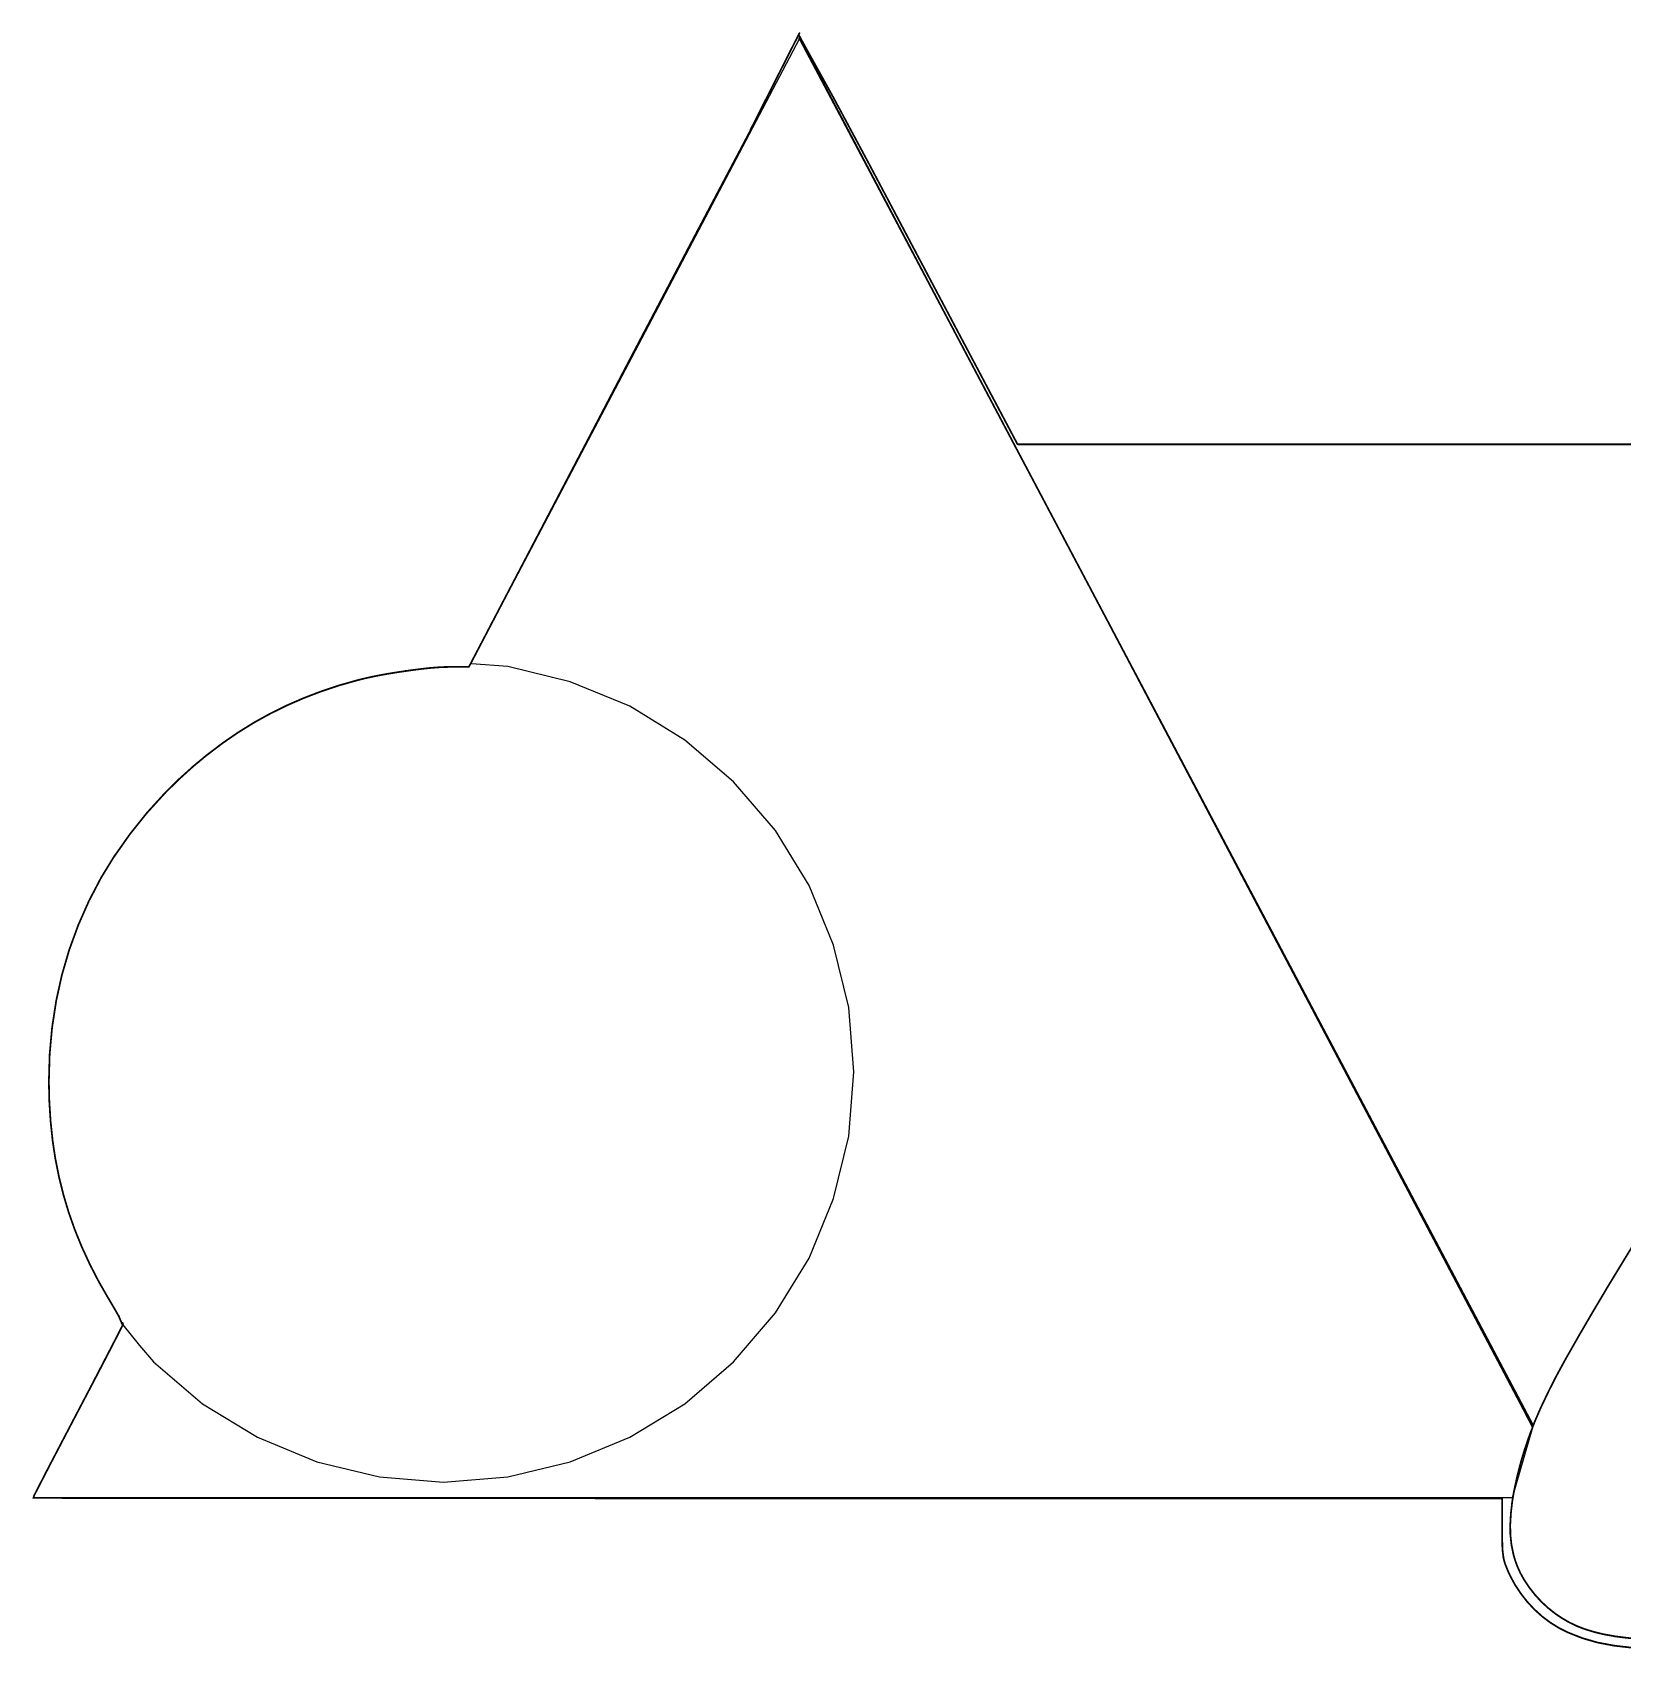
# Model space of a CAD drawing. Header units: millimetres. Extents: x -570 to 1662, y -720 to 838.
# Drawn here: x 777.84 to 789.35, y 796.03 to 807.74 of the extents above; entities that cross this region are included whole.
import ezdxf

# ---------------------------------------------------------------- set-up
doc = ezdxf.new("R2010")
doc.units = ezdxf.units.MM
doc.layers.add('TopOverlay', color=2, linetype='Continuous')

msp = doc.modelspace()

# ---------------------------------------------------------------- linework, layer by layer
at = {"layer": 'TopOverlay'}
for p, q in [((781.014, 803.181), (783.394, 807.701)), ((783.394, 807.701), (788.629, 797.777)), ((781.016, 803.174), (781.014, 803.181)), ((781.279, 803.154), (781.016, 803.174)), ((781.016, 803.174), (781.016, 803.174)), ((781.732, 803.045), (781.279, 803.154)), ((782.163, 802.867), (781.732, 803.045)), ((782.56, 802.623), (782.163, 802.867)), ((782.914, 802.321), (782.56, 802.623)), ((783.217, 801.967), (782.914, 802.321)), ((783.46, 801.569), (783.217, 801.967)), ((783.638, 801.139), (783.46, 801.569)), ((783.747, 800.686), (783.638, 801.139)), ((783.784, 800.222), (783.747, 800.686)), ((783.747, 799.757), (783.784, 800.222)), ((783.638, 799.304), (783.747, 799.757)), ((783.46, 798.874), (783.638, 799.304)), ((783.217, 798.477), (783.46, 798.874)), ((782.914, 798.123), (783.217, 798.477)), ((778.463, 798.33), (778.493, 798.39)), ((778.493, 798.39), (778.615, 798.241)), ((778.369, 798.15), (778.463, 798.33)), ((777.845, 797.139), (778.369, 798.15)), ((778.369, 798.15), (778.369, 798.15)), ((778.615, 798.241), (778.716, 798.123)), ((778.716, 798.123), (779.07, 797.82)), ((782.56, 797.82), (782.914, 798.123)), ((779.07, 797.82), (779.467, 797.577)), ((782.163, 797.577), (782.56, 797.82)), ((788.629, 797.777), (788.695, 797.647)), ((779.467, 797.577), (779.898, 797.398)), ((781.732, 797.398), (782.163, 797.577)), ((788.695, 797.647), (788.549, 797.138)), ((779.898, 797.398), (780.351, 797.29)), ((781.279, 797.29), (781.732, 797.398)), ((780.351, 797.29), (780.815, 797.253)), ((780.815, 797.253), (781.279, 797.29)), ((788.386, 797.139), (777.845, 797.139)), ((788.549, 797.138), (788.386, 797.139))]:
    msp.add_line(p, q, dxfattribs=at)
at = {"layer": 'TopOverlay', "const_width": 0.0127}
for points in [[(783.036, 807.039), (783.39, 807.738)], [(783.385, 807.728), (783.396, 807.707)], [(783.395, 807.691), (788.698, 797.668)], [(783.396, 807.706), (783.635, 807.275)], [(783.635, 807.275), (783.89, 806.8)], [(782.649, 806.302), (783.037, 807.037)], [(783.89, 806.8), (784.189, 806.235)], [(782.19, 805.429), (782.649, 806.302)], [(784.189, 806.235), (784.969, 804.763)], [(780.998, 803.152), (782.19, 805.429)], [(784.969, 804.763), (787.986, 804.763)], [(787.986, 804.763), (791.004, 804.763)], [(780.539, 803.123), (780.539, 803.123)], [(780.718, 803.144), (780.718, 803.144)], [(780.858, 803.152), (780.998, 803.152)], [(779.804, 802.927), (779.804, 802.927)], [(778.17, 801.283), (778.17, 801.283)], [(778.011, 800.737), (778.011, 800.737)], [(777.984, 799.729), (777.984, 799.729)], [(778.063, 799.331), (778.063, 799.331)], [(778.198, 798.952), (778.198, 798.952)], [(789.235, 798.656), (789.235, 798.656)], [(778.389, 798.582), (778.429, 798.514)], [(778.389, 798.582), (778.389, 798.582)], [(778.429, 798.514), (778.463, 798.455)], [(778.4, 798.208), (778.492, 798.388)], [(778.463, 798.455), (778.492, 798.388)], [(778.296, 798.008), (778.4, 798.208)], [(788.937, 798.145), (788.937, 798.145)], [(778.172, 797.772), (778.296, 798.008)], [(778.049, 797.537), (778.172, 797.772)], [(788.757, 797.793), (788.757, 797.793)], [(777.944, 797.336), (778.049, 797.537)], [(788.642, 797.498), (788.642, 797.498)], [(777.852, 797.157), (777.944, 797.336)], [(788.563, 797.191), (788.563, 797.191)], [(777.845, 797.138), (779.56, 797.136)], [(779.56, 797.136), (783.163, 797.135)], [(783.163, 797.135), (788.476, 797.135)], [(788.476, 796.915), (788.476, 797.135)], [(788.476, 796.915), (788.478, 796.786)], [(788.535, 796.943), (788.535, 796.943)], [(788.557, 796.733), (788.557, 796.733)], [(788.762, 796.385), (788.762, 796.385)], [(789.286, 796.138), (789.286, 796.138)]]:
    msp.add_lwpolyline(points, dxfattribs=at)
at = {"layer": 'TopOverlay', "const_width": 0.00635}
for points in [[(783.382, 807.728, 1), (783.388, 807.728, 1)], [(783.387, 807.738, 1), (783.394, 807.738, 1)], [(783.385, 807.701, 1), (783.392, 807.701, 1)], [(783.392, 807.691, 1), (783.398, 807.691, 1)], [(783.393, 807.707, 1), (783.4, 807.707, 1)], [(783.393, 807.706, 1), (783.4, 807.706, 1)], [(783.393, 807.706, 1), (783.4, 807.706, 1)], [(783.632, 807.275, 1), (783.638, 807.275, 1)], [(783.632, 807.275, 1), (783.638, 807.275, 1)], [(783.033, 807.039, 1), (783.039, 807.039, 1)], [(783.033, 807.037, 1), (783.04, 807.037, 1)], [(783.886, 806.8, 1), (783.893, 806.8, 1)], [(783.886, 806.8, 1), (783.893, 806.8, 1)], [(782.645, 806.302, 1), (782.652, 806.302, 1)], [(782.645, 806.302, 1), (782.652, 806.302, 1)], [(784.186, 806.235, 1), (784.193, 806.235, 1)], [(784.186, 806.235, 1), (784.193, 806.235, 1)], [(782.187, 805.429, 1), (782.194, 805.429, 1)], [(782.187, 805.429, 1), (782.194, 805.429, 1)], [(784.966, 804.763, 1), (784.972, 804.763, 1)], [(784.966, 804.763, 1), (784.972, 804.763, 1)], [(787.983, 804.763, 1), (787.99, 804.763, 1)], [(787.983, 804.763, 1), (787.99, 804.763, 1)], [(780.19, 803.056, 1), (780.196, 803.056, 1)], [(780.189, 803.056, 1), (780.196, 803.056, 1)], [(780.351, 803.092, 1), (780.357, 803.092, 1)], [(780.352, 803.092, 1), (780.358, 803.092, 1)], [(780.536, 803.122, 1), (780.542, 803.122, 1)], [(780.536, 803.122, 1), (780.542, 803.122, 1)], [(780.536, 803.123, 1), (780.542, 803.123, 1)], [(780.536, 803.123, 1), (780.542, 803.123, 1)], [(780.712, 803.144, 1), (780.718, 803.144, 1)], [(780.714, 803.144, 1), (780.72, 803.144, 1)], [(780.715, 803.144, 1), (780.721, 803.144, 1)], [(780.715, 803.144, 1), (780.721, 803.144, 1)], [(780.855, 803.152, 1), (780.861, 803.152, 1)], [(780.855, 803.152, 1), (780.861, 803.152, 1)], [(780.995, 803.152, 1), (781.001, 803.152, 1)], [(780.995, 803.152, 1), (781.001, 803.152, 1)], [(779.801, 802.927, 1), (779.807, 802.927, 1)], [(779.801, 802.927, 1), (779.807, 802.927, 1)], [(779.801, 802.927, 1), (779.807, 802.927, 1)], [(779.801, 802.927, 1), (779.807, 802.927, 1)], [(779.438, 802.748, 1), (779.445, 802.748, 1)], [(779.438, 802.748, 1), (779.445, 802.748, 1)], [(779.104, 802.518, 1), (779.11, 802.518, 1)], [(779.108, 802.522, 1), (779.114, 802.522, 1)], [(778.795, 802.239, 1), (778.802, 802.239, 1)], [(778.799, 802.243, 1), (778.805, 802.243, 1)], [(778.429, 801.783, 1), (778.436, 801.783, 1)], [(778.432, 801.788, 1), (778.439, 801.788, 1)], [(778.167, 801.284, 1), (778.174, 801.284, 1)], [(778.167, 801.284, 1), (778.174, 801.284, 1)], [(778.167, 801.283, 1), (778.173, 801.283, 1)], [(778.167, 801.283, 1), (778.173, 801.283, 1)], [(778.008, 800.736, 1), (778.014, 800.736, 1)], [(778.008, 800.736, 1), (778.014, 800.736, 1)], [(778.008, 800.737, 1), (778.014, 800.737, 1)], [(778.008, 800.737, 1), (778.014, 800.737, 1)], [(777.954, 800.152, 1), (777.961, 800.152, 1)], [(777.954, 800.151, 1), (777.961, 800.151, 1)], [(777.981, 799.731, 1), (777.987, 799.731, 1)], [(777.981, 799.729, 1), (777.988, 799.729, 1)], [(777.981, 799.729, 1), (777.988, 799.729, 1)], [(777.982, 799.725, 1), (777.988, 799.725, 1)], [(778.06, 799.333, 1), (778.066, 799.333, 1)], [(778.06, 799.333, 1), (778.066, 799.333, 1)], [(778.06, 799.331, 1), (778.067, 799.331, 1)], [(778.06, 799.331, 1), (778.067, 799.331, 1)], [(778.194, 798.953, 1), (778.2, 798.953, 1)], [(778.194, 798.953, 1), (778.2, 798.953, 1)], [(778.194, 798.952, 1), (778.201, 798.952, 1)], [(778.194, 798.952, 1), (778.201, 798.952, 1)], [(789.229, 798.652, 1), (789.235, 798.652, 1)], [(789.23, 798.653, 1), (789.236, 798.653, 1)], [(789.232, 798.656, 1), (789.238, 798.656, 1)], [(789.232, 798.656, 1), (789.238, 798.656, 1)], [(778.385, 798.583, 1), (778.391, 798.583, 1)], [(778.386, 798.582, 1), (778.392, 798.582, 1)], [(778.386, 798.582, 1), (778.392, 798.582, 1)], [(778.386, 798.582, 1), (778.392, 798.582, 1)], [(778.426, 798.514, 1), (778.432, 798.514, 1)], [(778.426, 798.514, 1), (778.432, 798.514, 1)], [(778.46, 798.455, 1), (778.467, 798.455, 1)], [(778.46, 798.455, 1), (778.467, 798.455, 1)], [(778.489, 798.404, 1), (778.495, 798.404, 1)], [(778.489, 798.388, 1), (778.495, 798.388, 1)], [(778.489, 798.388, 1), (778.495, 798.388, 1)], [(778.489, 798.388, 1), (778.495, 798.388, 1)], [(778.491, 798.396, 1), (778.498, 798.396, 1)], [(778.491, 798.396, 1), (778.498, 798.396, 1)], [(778.397, 798.208, 1), (778.403, 798.208, 1)], [(778.397, 798.208, 1), (778.403, 798.208, 1)], [(788.933, 798.145, 1), (788.94, 798.145, 1)], [(788.933, 798.145, 1), (788.94, 798.145, 1)], [(788.934, 798.145, 1), (788.94, 798.145, 1)], [(788.936, 798.149, 1), (788.942, 798.149, 1)], [(778.292, 798.008, 1), (778.299, 798.008, 1)], [(778.292, 798.008, 1), (778.299, 798.008, 1)], [(778.169, 797.772, 1), (778.175, 797.772, 1)], [(778.169, 797.772, 1), (778.175, 797.772, 1)], [(788.754, 797.793, 1), (788.76, 797.793, 1)], [(788.754, 797.793, 1), (788.76, 797.793, 1)], [(788.753, 797.791, 1), (788.759, 797.791, 1)], [(788.755, 797.797, 1), (788.762, 797.797, 1)], [(788.695, 797.668, 1), (788.701, 797.668, 1)], [(778.045, 797.537, 1), (778.052, 797.537, 1)], [(778.045, 797.537, 1), (778.052, 797.537, 1)], [(788.638, 797.496, 1), (788.645, 797.496, 1)], [(788.639, 797.498, 1), (788.646, 797.498, 1)], [(788.639, 797.498, 1), (788.646, 797.498, 1)], [(788.64, 797.501, 1), (788.646, 797.501, 1)], [(777.941, 797.336, 1), (777.948, 797.336, 1)], [(777.941, 797.336, 1), (777.948, 797.336, 1)], [(788.56, 797.191, 1), (788.566, 797.191, 1)], [(788.56, 797.191, 1), (788.566, 797.191, 1)], [(788.56, 797.191, 1), (788.566, 797.191, 1)], [(788.56, 797.191, 1), (788.566, 797.191, 1)], [(777.842, 797.138, 1), (777.848, 797.138, 1)], [(777.847, 797.147, 1), (777.853, 797.147, 1)], [(777.849, 797.157, 1), (777.855, 797.157, 1)], [(777.849, 797.157, 1), (777.855, 797.157, 1)], [(779.557, 797.136, 1), (779.563, 797.136, 1)], [(779.557, 797.136, 1), (779.563, 797.136, 1)], [(783.16, 797.135, 1), (783.166, 797.135, 1)], [(783.16, 797.135, 1), (783.166, 797.135, 1)], [(788.473, 797.135, 1), (788.479, 797.135, 1)], [(788.473, 797.135, 1), (788.479, 797.135, 1)], [(788.473, 796.915, 1), (788.479, 796.915, 1)], [(788.473, 796.915, 1), (788.479, 796.915, 1)], [(788.532, 796.944, 1), (788.538, 796.944, 1)], [(788.532, 796.943, 1), (788.538, 796.943, 1)], [(788.532, 796.943, 1), (788.538, 796.943, 1)], [(788.532, 796.944, 1), (788.538, 796.944, 1)], [(788.475, 796.786, 1), (788.481, 796.786, 1)], [(788.475, 796.785, 1), (788.481, 796.785, 1)], [(788.554, 796.734, 1), (788.56, 796.734, 1)], [(788.554, 796.733, 1), (788.56, 796.733, 1)], [(788.554, 796.733, 1), (788.56, 796.733, 1)], [(788.554, 796.733, 1), (788.561, 796.733, 1)], [(788.482, 796.71, 1), (788.489, 796.71, 1)], [(788.482, 796.711, 1), (788.489, 796.711, 1)], [(788.499, 796.649, 1), (788.506, 796.649, 1)], [(788.5, 796.648, 1), (788.506, 796.648, 1)], [(788.532, 796.573, 1), (788.539, 796.573, 1)], [(788.532, 796.573, 1), (788.539, 796.573, 1)], [(788.63, 796.55, 1), (788.636, 796.55, 1)], [(788.629, 796.55, 1), (788.636, 796.55, 1)], [(788.758, 796.385, 1), (788.765, 796.385, 1)], [(788.758, 796.385, 1), (788.765, 796.385, 1)], [(788.758, 796.385, 1), (788.765, 796.385, 1)], [(788.758, 796.385, 1), (788.765, 796.385, 1)], [(788.707, 796.33, 1), (788.714, 796.33, 1)], [(788.708, 796.33, 1), (788.714, 796.33, 1)], [(788.906, 796.268, 1), (788.912, 796.268, 1)], [(788.906, 796.268, 1), (788.912, 796.268, 1)], [(788.948, 796.165, 1), (788.954, 796.165, 1)], [(788.95, 796.164, 1), (788.956, 796.164, 1)], [(789.073, 796.188, 1), (789.08, 796.188, 1)], [(789.073, 796.188, 1), (789.08, 796.188, 1)], [(789.283, 796.138, 1), (789.289, 796.138, 1)], [(789.283, 796.138, 1), (789.289, 796.138, 1)], [(789.283, 796.137, 1), (789.29, 796.137, 1)], [(789.283, 796.138, 1), (789.289, 796.138, 1)], [(789.278, 796.07, 1), (789.284, 796.07, 1)], [(789.282, 796.069, 1), (789.288, 796.069, 1)]]:
    msp.add_lwpolyline(points, format="xyb", close=True, dxfattribs=at)
at = {"layer": 'TopOverlay', "const_width": 0.0127}
for points in [[(783.388, 807.701, -0.262812), (783.396, 807.706)], [(779.804, 802.927, -0.034047), (780.193, 803.056)], [(780.193, 803.056, -0.016146), (780.354, 803.092)], [(780.355, 803.092, -0.010909), (780.539, 803.122)], [(780.539, 803.122, -0.010909), (780.715, 803.144)], [(780.717, 803.144, -0.023566), (780.858, 803.152)], [(779.441, 802.748, -0.035795), (779.804, 802.927)], [(779.107, 802.518, -0.035358), (779.441, 802.748)], [(778.802, 802.243, -0.0323), (779.111, 802.522)], [(778.433, 801.783, -0.046722), (778.798, 802.239)], [(778.171, 801.284, -0.05022), (778.435, 801.788)], [(778.011, 800.736, -0.05022), (778.171, 801.284)], [(777.958, 800.152, -0.046284), (778.011, 800.736)], [(777.985, 799.725, -0.03099), (777.958, 800.151)], [(778.063, 799.333, -0.035795), (777.984, 799.731)], [(789.232, 798.652, -0.008291), (789.823, 799.599)], [(778.197, 798.953, -0.036231), (778.063, 799.333)], [(778.388, 798.583, -0.032737), (778.197, 798.953)], [(788.939, 798.149, -0.006545), (789.233, 798.653)], [(778.492, 798.404, -0.127659), (778.494, 798.396)], [(778.494, 798.396, -0.117915), (778.492, 798.388)], [(788.759, 797.797, -0.020947), (788.937, 798.145)], [(788.642, 797.496, -0.029679), (788.756, 797.791)], [(788.563, 797.191, -0.029243), (788.643, 797.501)], [(788.535, 796.944, -0.041475), (788.563, 797.191)], [(777.85, 797.147, -0.118358), (777.852, 797.157)], [(788.557, 796.734, -0.067735), (788.535, 796.944)], [(788.486, 796.71, -0.034921), (788.478, 796.785)], [(788.633, 796.55, -0.074313), (788.557, 796.733)], [(788.502, 796.649, -0.047596), (788.485, 796.711)], [(788.535, 796.573, -0.023566), (788.503, 796.648)], [(788.711, 796.33, -0.083972), (788.535, 796.573)], [(788.762, 796.385, -0.061601), (788.633, 796.55)], [(788.909, 796.268, -0.055909), (788.762, 796.385)], [(788.953, 796.164, -0.089248), (788.711, 796.33)], [(789.076, 796.188, -0.058535), (788.909, 796.268)], [(789.281, 796.07, -0.071681), (788.951, 796.165)], [(789.286, 796.138, -0.047159), (789.077, 796.188)], [(789.565, 796.11, -0.021384), (789.287, 796.137)], [(789.723, 796.039, -0.034047), (789.285, 796.069)]]:
    msp.add_lwpolyline(points, format="xyb", dxfattribs=at)

doc.saveas('drawing.dxf')
